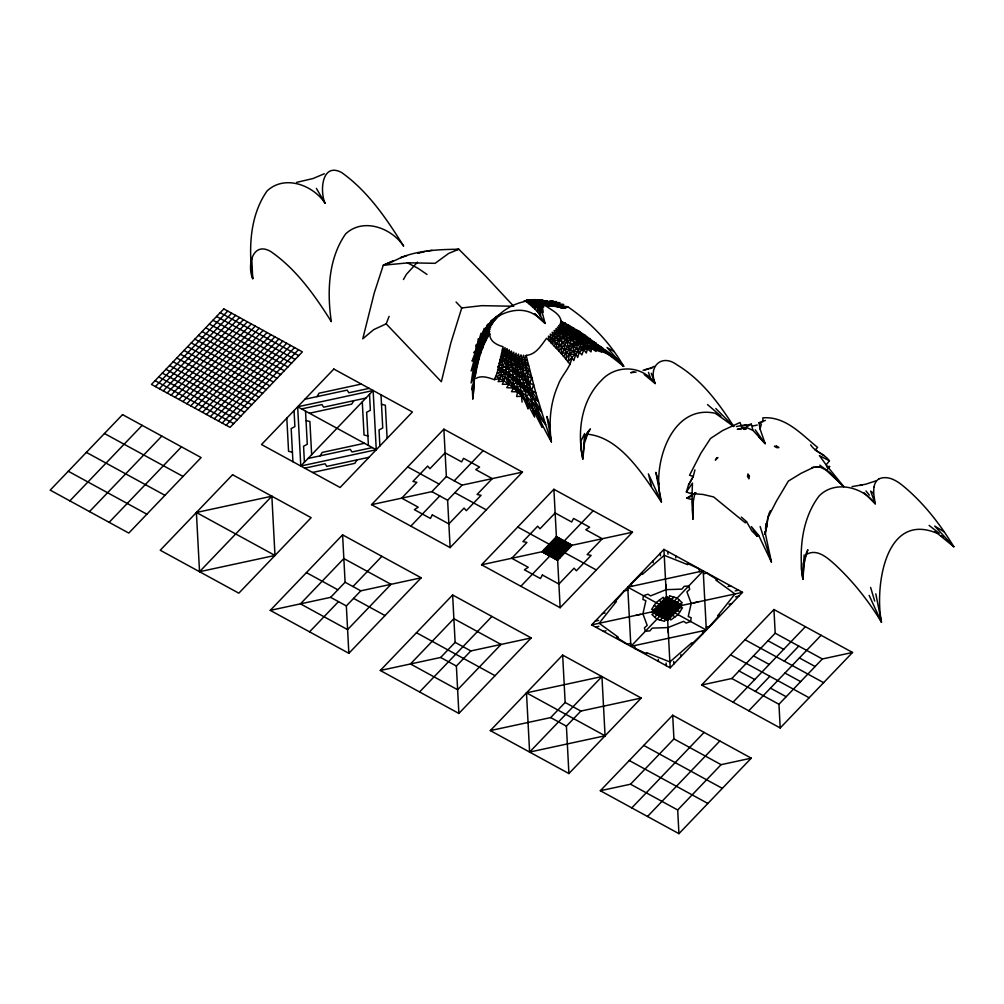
<?xml version="1.0" encoding="UTF-8"?>
<svg xmlns="http://www.w3.org/2000/svg" width="1004" height="1004" viewBox="0 0 1004 1004"><rect width="100%" height="100%" fill="white"/><g stroke="black" fill="none" stroke-linecap="round" stroke-linejoin="round"><path stroke-width="1.5" d="M586.913 434.155C620.823 437.004 644.392 476.825 661.398 501.975C650.956 467.701 670.308 402.089 716.492 413.585M524.151 300.811L525.619 300.761L534.755 308.868L542.624 302.304L549.966 301.84L556.68 303.522L565.214 308.253L552.213 305.894L545.624 305.718C551.171 310.073 560.169 313.537 561.111 321.318L599.451 347.258L623.697 366.372C609.968 342.515 590.452 322.221 567.749 306.76L565.214 308.253C543.766 295.552 516.997 298.113 498.775 315.043C471.566 333.629 476.398 370.351 472.796 398.927L472.181 385.511M533.814 299.681L532.923 300.623C543.44 297.987 553.518 304.212 562.817 308.291C555.789 303.798 545.561 298.188 537.567 303.534L537.516 311.629L545.122 323.426L534.517 313.687L545.122 323.426L540.541 306.195L532.923 300.623L527.539 302.455L529.484 299.82L526.397 300.196L531.969 302.279L543.227 312.282L542.047 304.35L545.837 302.116L553.317 301.112C544.482 300.309 540.139 308.454 540.503 316.185L539.299 308.73L542.047 304.35L543.352 304.978L545.687 304.212L545.837 302.116L540.742 300.234L530.727 299.845L533.814 299.681L532.848 300.121M489.789 333.88C481.355 346.355 477.942 361.628 475.156 376.249L477.339 355.717L481.418 336.127L477.766 344.184L478.168 338.925L479.699 338.85L489.174 324.606L497.871 316.047C481.531 325.472 483.1 347.547 472.093 361.151L476.26 349.794L475.758 345.451C483.363 337.796 486.639 326.2 495.323 318.921L495.574 317.415L482.535 333.253L480.991 333.353L476.26 349.794L471.114 382.988L482.309 344.598L487.354 334.319L489.789 333.88C489.5 341.46 496.892 344.924 503.054 346.706L497.106 373.149C512.893 379.361 522.381 393.53 528.029 408.954C526.435 391.899 521.038 375.584 518.83 358.641L521.026 354.901C524.163 385.938 536.01 414.878 551.372 441.86C548.586 422.759 550.255 402.805 558.136 385.047C561.474 375.195 570.473 368.054 571.816 357.6C586.462 340.444 612.289 350.885 623.697 366.372L607.018 347.535L614.235 351.626M500.569 356.646L523.272 370.037L529.886 371.706L521.641 359.645L523.611 355.203C528.33 378.947 532.271 403.683 545.611 424.466L535.772 392.715L527.364 360.486L518.83 358.641L502.364 350.019L505.075 347.635L504.623 351.074C511.375 361.239 507.811 373.036 508.802 384.206L502.301 384.306C507.647 373.626 504.962 360.511 507.145 348.689L501.674 353.345L503.305 357.939C500.758 365.732 503.029 374.693 498.135 381.645L504.272 381.068L508.802 384.206L517.65 391.886L527.351 402.529L545.611 424.466L551.372 441.86L546.929 416.422L550.041 426.75M581.027 442.889L580.852 447.596L582.822 459.041L584.566 442.262M692.032 494.006L692.471 483.087L686.359 491.998L692.032 494.006L692.848 519.131L693.136 502.264L694.981 492.751M504.623 351.074L504.234 354.525L506.217 359.52L498.975 363.247L512.454 371.028L513.521 388.121L511.5 391.66L517.65 391.886L513.734 352.216L511.789 355.002L514.738 364.552L512.078 366.912L505.05 370.338L497.946 366.548L506.104 363.084L508.463 360.913L509.58 357.374L509.292 349.844L506.945 352.278L511.576 362.871L512.454 371.028L525.945 381.432L533.626 384.946L531.543 390.456L538.307 401.437C524.402 391.46 513.671 377.027 497.771 369.761M804.417 560.094L802.886 579.295C798.782 551.183 801.443 519.269 819.126 495.951C834.889 479.812 862.812 486.902 875.212 503.807L873.618 493.303L873.919 487.153M804.154 554.886L802.886 579.295L801.38 568.979L801.732 562.943M599.451 347.258L602.814 348.099C591.845 339.603 575.53 341.912 566.833 352.467L565.905 358.742C576.409 342.866 598.949 341.448 611.85 355.529L584.416 334.809C578.216 338.699 569.582 338.11 564.8 344.648L564.512 349.894L561.311 353.596L570.234 364.515M561.111 321.318L574.225 328.371L573.598 329.651L566.294 334.244L556.605 342.74L551.485 343.23L549.075 340.67L553.254 335.989L552.187 332.261L558.676 335.524L561.387 338.172L562.039 342.176L561.311 353.596L566.833 352.467L569.908 354.412L573.811 360.624L575.882 354.061L559.316 339.979L550.28 334.131L551.485 343.23L561.311 353.596M570.862 339.766L583.851 349.643L581.856 354.927L576.773 348.84L564.963 339.39L564.022 336.152L553.254 335.989L555.413 333.843L554.082 330.492C560.646 331.998 564.763 337.256 570.862 339.766L570.523 344.598L564.512 349.894L548.41 336.114L549.075 340.67L546.603 338.235C541.269 345.25 536.048 354.625 526.234 355.378L524.439 360.147L528.669 365.845L519.344 363.385L501.674 353.345M539.299 308.73L537.516 311.629L534.755 308.868L536.061 300.773L533.626 299.719L528.606 299.87M475.294 368.23L473.85 385.486L473.838 366.247L476.649 353.609L477.339 355.717L475.858 360.486L471.127 370.978L477.854 346.92L485.61 330.642L482.485 348.375L480.502 349.555L480.577 353.546L478.707 354.964L477.013 366.749C477.427 354.851 479.799 342.703 484.292 331.596L478.707 354.964L478.757 359.545M478.707 354.964C480.577 342.351 484.957 329.212 494.658 320.364L498.925 315.57L491.232 322.133L485.447 329.337L495.323 318.921M758.66 535.345L757.141 536.249L751.381 526.611L758.66 535.345L771.423 562.064L765.424 533.864L766.341 523.322L765.475 528.794M571.816 357.6L568.038 361.779L570.41 349.028L564.512 349.894L566.833 352.467L563.357 356.307M473.65 352.68L476.26 349.794L479.322 341.925L479.623 343.795L482.359 336.327L484.392 333.868L484.894 334.658L489.613 326.375L491.834 324.668L490.743 324.505L488.91 326.513L485.923 331.772L487.354 328.421L493.064 322.485C485.886 329.438 482.447 340.005 480.502 349.555C482.786 336.528 488.496 323.476 499.239 315.256M554.007 345.778L556.605 342.74L556.379 348.375L567.461 337.846L573.522 338.888L573.899 342.527L580.789 343.431L580.563 347.258L587.566 348.689L586.273 353.006L583.851 349.643L576.773 348.84L577.187 344.836L570.523 344.598L577.225 341.122L583.864 343.054L584.14 346.091L591.444 348.539L591.067 351.902C580.45 342.816 568.54 334.432 555.89 328.785L557.584 331.809L568.515 332.625L596.125 351.45M765.424 533.864L764.609 534.279C767.934 526.711 766.278 518.026 770.344 510.722M766.692 527.138L767.897 516.922L767.884 517.713L776.406 501.159L788.366 481.079L801.079 473.311L814.131 467.086M489.174 324.606L487.354 328.421L489.061 325.283L496.729 317.628L488.069 325.811L488.885 323.903L495.574 317.415M764.609 534.279L765.048 531.543M804.367 562.817L806.463 552.614M694.931 469.885L693.275 476.411L688.506 485.045L686.359 491.998M752.962 430.402L751.331 424.177L745.959 427.252L752.962 430.402L765.161 443.655L760.053 428.959L761.346 424.09L759.024 422.709L765.387 420.45M504.234 354.525L503.305 357.939L499.942 359.959C511.438 364.427 519.62 374.906 531.718 377.931L529.698 383.402L524.565 375.446L526.937 371.229L518.83 358.641L518.516 354.086L516.106 357.474C518.089 372.321 520.988 387.08 522.067 402.14M479.109 350.233L477.339 355.717L479.925 345.426L480.916 345.2M471.742 389.627L472.558 387.13M473.373 384.62L474.189 382.122L472.796 398.927L473.499 375.722L475.858 360.486L477 360.8M585.031 441.584L588.344 431.582L584.88 439.212L589.16 430.302L585.508 436.025L590.452 428.896L586.863 433.427M804.907 558.613L807.869 549.715L806.865 552.074M461.74 307.939L450.796 343.117L441.346 381.746L386.176 323.853L373.701 329.638L362.77 338.812L374.279 292.879L383.29 265.219L393.191 260.914L383.29 265.219L408.54 262.797L435.096 263.324L448.713 253.397L458.828 249.243L485.509 275.987L513.671 306.258L481.832 305.655L461.74 307.939L456.054 302.003M483.828 341.159L489.613 326.375L490.793 326.915L486.702 331.521L484.016 344.447L483.828 341.159L482.535 341.297L482.485 348.375M565.315 322.886L563.884 326.074L555.413 333.843L561.161 333.328L566.294 334.244L567.461 337.846L567.825 346.681L573.56 346.945L573.297 351.362L579.421 351.676L577.676 357.437L575.882 354.061L569.908 354.412M386.176 323.853L389.125 316.348M484.292 331.596L480.866 339.302L483.84 331.584L479.699 338.85L485.836 328.421L496.779 316.762L487.818 325.823L483.928 333.177L487.216 327.467M485.509 329.688L488.885 323.903L485.447 329.337M580.588 441.785L584.604 433.54L582.822 459.041C577.087 432.046 581.002 400.86 601.208 380.604C615.678 364.301 642.522 364.992 655.148 383.553C647.919 366.297 661.874 353.508 676.847 364.766C701.206 379.386 718.726 402.893 733.723 426.487L715.99 413.723M491.332 320.853L493.642 320.665L489.638 324.279L487.593 324.33L485.836 328.421L486.639 327.593L482.535 333.253L484.141 328.484L485.836 328.421L489.638 324.279L491.332 320.853C503.908 310.926 522.582 305.517 536.588 315.946M547.167 302.819L554.296 306.27L542.687 300.434L533.664 303.584L529.008 303.584L532.107 299.631M688.506 485.045L693.275 476.411L689.535 475.256L700.892 453.206L710.531 438.447L722.591 430.553L740.073 422.496L741.354 426.211L751.331 424.177M476.26 349.794L477.854 346.92L478.193 350.421L481.117 340.343L481.594 341.096L486.049 334.821L488.546 329.048L490.065 329.237L487.718 331.772L485.735 337.394L485.773 340.745L487.718 331.772L489.764 331.546L487.354 334.319L487.429 337.018M475.808 378.445C481.619 375.094 488.484 377.604 494.282 379.65L497.106 373.149L501.448 371.58L497.946 366.548M403.432 279.539L406.407 274.318L417.526 262.132M316.975 396.643L319.084 393.191L361.34 384.068M320.1 455.866L322.209 452.415L364.465 443.291M353.822 400.671L351.714 404.123L309.458 413.234M356.947 459.895L354.839 463.346L312.583 472.457M487.818 325.823L492.048 320.326L491.621 322.133L494.558 319.912L491.232 322.133M509.404 364.941L511.576 362.871L512.492 359.055L509.342 353.596L511.488 351.061L511.789 355.002L518.014 366.385L514.864 369.108L518.403 375.734L516.32 378.219L527.564 387.732L533.262 397.935L531.103 400.834L534.592 417.112L521.013 391.271L517.185 387.356L520.624 385.912L516.32 378.219L505.05 370.338L508.539 376.4L505.489 377.742L508.802 384.206L506.756 387.657L513.521 388.121L509.266 380.428L512.743 379.449L508.225 372.346L512.454 371.028M525.945 381.432L523.586 384.557L529.359 394.258L526.134 395.965L521.013 391.271L525.443 390.744L519.482 381.106L522.231 378.709L517.763 371.103L520.587 368.23L514.274 356.32L516.094 353.195L516.106 357.474L523.272 370.037L521.653 373.224L531.543 390.456L535.772 392.715M673.922 597.129L654.759 617.146M660.18 620.108L679.344 600.103M820.306 467.199L826.581 470.274L843.736 486.576L826.141 464.89L829.417 460.823C824.51 453.783 815.185 452.189 810.655 444.822M827.07 466.709L829.618 466.546L826.581 470.274L834.864 478.142M551.485 343.23C556.053 335.825 564.85 332.5 569.619 325.698L560.583 322.648L563.884 326.074L607.759 353.985L587.729 345.665L587.817 342.929L570.448 331.784L558.688 325.585L561.148 328.735L568.515 332.625L569.933 336.729L575.807 338.009L577.225 341.122L590.063 338.549M624.513 590.841L614.799 601.923L616.305 601.597L599.137 623.271L618.188 637.126L616.669 637.452L627.324 644.141M709.59 626.396L719.303 615.314L717.797 615.64L734.966 593.966L715.915 580.111L717.421 579.785L706.766 573.096M489.638 324.279L490.441 323.388M653.077 560.772L663.92 549.401L742.508 592.335L670.183 667.848L603.379 631.34L606.014 630.776M155.394 386.578L227.732 311.064M159.335 388.724L231.66 313.223M163.263 390.87L235.589 315.369M167.191 393.016L239.529 317.515M69.853 500.87L142.179 425.357M171.119 395.162L243.457 319.661M175.047 397.308L247.386 321.807M178.976 399.454L251.314 323.953M182.904 401.6L255.242 326.099M186.832 403.746L259.17 328.245M89.494 511.601L161.832 436.1M190.76 405.892L263.098 330.391M194.701 408.038L267.026 332.537M198.629 410.197L270.967 334.683M202.557 412.343L274.895 336.829M206.485 414.489L278.823 338.988M109.147 522.331L181.486 446.83M210.413 416.635L282.751 341.134M214.341 418.781L286.68 343.28M218.27 420.927L290.608 345.426M222.198 423.073L294.536 347.572M226.138 425.219L298.464 349.718M199.532 571.715L271.858 496.214L274.983 555.438L199.532 571.715L196.395 512.492L271.858 496.214M300.798 466.019L373.137 390.518L376.262 449.729L300.798 466.019L297.661 406.796L373.137 390.518M270.252 610.369L342.59 534.868L421.191 577.802L348.852 653.303L270.252 610.369L330.63 597.342L345.1 582.245L342.59 534.868M371.53 504.661L443.868 429.16L522.457 472.106L450.118 547.607L371.53 504.661L431.896 491.634L446.366 476.536L443.868 429.16M309.558 631.842L338.486 601.634M352.956 586.537L381.884 556.341M410.824 526.134L439.752 495.938M454.222 480.828L483.162 450.633M348.852 653.303L346.342 605.927L360.812 590.829L421.191 577.802M450.118 547.607L447.621 500.23L462.078 485.133L522.457 472.106M380.29 670.484L452.628 594.983L531.216 637.929L458.878 713.43L380.29 670.484L440.656 657.457L455.126 642.359L452.628 594.983M481.556 564.788L553.894 489.274L632.482 532.22L560.144 607.721L481.556 564.788L541.922 551.761L556.392 536.663L553.894 489.274M542.712 552.187L557.182 537.09M543.503 552.614L557.96 537.516M544.281 553.041L558.751 537.943M545.072 553.48L559.542 538.37M545.862 553.907L560.32 538.809M546.64 554.333L561.111 539.236M547.431 554.76L561.901 539.663M548.209 555.187L562.679 540.089M549 555.626L563.47 540.516M419.584 691.957L491.922 616.456M520.85 586.248L593.188 510.747M550.568 556.48L565.039 541.382M551.359 556.906L565.829 541.809M552.15 557.346L566.607 542.235M552.928 557.772L567.398 542.675M553.719 558.199L568.189 543.101M554.497 558.626L568.967 543.528M555.287 559.052L569.757 543.955M556.078 559.492L570.536 544.381M556.856 559.918L571.326 544.821M458.878 713.43L456.381 666.054L470.838 650.943L531.216 637.929M560.144 607.721L557.647 560.345L572.117 545.247L632.482 532.22M490.316 730.598L562.654 655.097L641.242 698.044L568.904 773.544L490.316 730.598L550.681 717.584L565.152 702.474L562.654 655.097M603.429 631.328L591.582 624.902L602.488 613.569M591.582 624.902L651.96 611.875L666.418 596.778L663.92 549.401M652.738 612.302L667.208 597.204M653.529 612.741L667.999 597.631M655.097 613.595L669.568 598.497M655.888 614.021L670.358 598.924M656.666 614.448L671.136 599.35M658.247 615.314L672.705 600.216M659.026 615.741L673.496 600.643M529.61 752.071L601.948 676.57L605.073 735.794L529.61 752.071L526.485 692.848L601.948 676.57M630.876 646.375L703.214 570.874L706.339 630.085L630.876 646.375L627.751 587.152L703.214 570.874M660.607 616.594L675.064 601.496M661.385 617.033L675.855 601.923M662.954 617.887L677.424 602.789M663.744 618.313L678.215 603.216M664.535 618.753L678.993 603.642M666.104 619.606L680.574 604.508M666.894 620.033L681.352 604.935M568.904 773.544L566.407 726.168L580.877 711.07L641.242 698.044M670.183 667.848L667.673 620.459L682.143 605.362L742.508 592.335M600.342 790.725L672.68 715.224L751.268 758.158L678.942 833.659L600.342 790.725L630.525 784.212L673.935 738.906L672.68 715.224M701.62 685.017L773.946 609.516L852.547 652.462L780.208 727.963L701.62 685.017L731.803 678.503L775.201 633.21L773.946 609.516M631.78 807.894L704.118 732.393M733.045 702.198L805.384 626.697M755.372 691.392L769.842 676.294M784.312 661.184L798.782 646.087M647.505 816.49L719.83 740.99M748.771 710.782L821.109 635.281M678.942 833.659L677.687 809.977L721.085 764.671L751.268 758.158M780.208 727.963L778.953 704.268L822.351 658.975L852.547 652.462M586.047 339.854L594.155 343.757L596.15 343.042L588.419 339.477L584.416 334.809L579.095 331.433L576.547 333.692L567.461 337.846M741.328 517.098L746.524 521.628L745.282 522.82L713.631 496.942L703.001 494.457L693.739 493.717M564.8 344.648L558.826 350.998L559.316 339.979L553.819 340.507M631.39 583.675L642.284 573.234L642.347 574.413L664.234 555.325L687.627 564.65L687.564 563.47L699.299 569.017M702.712 633.574L691.819 644.003L691.756 642.824L669.869 661.925L646.476 652.587L646.538 653.78L634.792 648.22M532.71 306.622L537.567 303.534M498.775 315.043L490.542 322.435M500.092 314.528L501.184 313.65M535.32 299.631L534.668 300.121L543.415 301.213L542.624 302.304L540.19 300.798L540.742 300.234L535.32 299.631L526.309 301.652L527.577 300.158L525.619 300.761M692.333 499.653L686.749 498.16L692.02 495.06M689.233 497.093L692.86 494.47M499.038 315.231L495.888 317.327L497.545 316.687M654.181 366.297L650.466 368.531L652.249 367.514L643.075 370.263M386.289 264.504L401.462 257.4M806.89 554.221C817.469 548.322 828.174 558.462 835.566 565.101C853.475 581.856 868.811 601.258 881.474 622.242C874.622 588.156 884.587 510.622 937.46 533.45M324.342 173.755L312.997 178.549L296.644 182.364M686.749 498.16L691.819 495.901M529.008 303.584L536.061 300.773L541.608 301.627L540.554 303.61L542.047 304.35L538.96 304.915L539.085 302.518L538.081 301.501L538.784 300.347L536.374 299.932L542.687 300.434M546.942 301.363L547.883 302.568L555.35 304.827L546.942 301.363L544.13 301.3L550.054 302.681L558.701 306.948L553.078 303.421L556.793 305.429L560.809 305.655L563.733 304.413L553.078 303.421L542.135 300.547L546.49 301.401L542.624 302.304L543.691 302.957L547.895 302.417M875.965 480.878L865.699 484.217L852.057 486.614M694.065 493.604L696.073 492.813M505.301 366.636L501.322 368.204L505.301 373.902L496.051 376.45L504.272 381.068L501.096 375.157M537.855 300.899L537.102 299.857L535.408 300.008L544.783 301.112M879.215 478.745C890.247 474.428 900.5 483.526 908.206 490.291C926.366 506.455 941.25 525.996 953.8 546.741L935.151 531.518M406.909 255.581L400.772 257.626C419.082 250.197 439.2 249.494 458.828 249.243L454.523 249.971M545.636 303.082L550.481 301.476L547.556 302.179L559.994 302.693L556.68 303.522L558.174 305.379M746.348 424.654L736.472 426.524M644.982 369.886L648.848 368.907M425.031 251.515L417.789 253.297L418.819 253.058M741.667 428.332L737.312 429.361L744.491 428.08M752.611 426.072L757.267 425.018M633.976 371.919L630.7 372.66L636.097 372.095M304.902 399.241L347.158 390.129L348.827 392.765L369.196 388.36M301.602 408.942L321.97 404.549L323.639 407.185L365.895 398.061M308.027 458.464L350.283 449.353L351.952 451.988L372.333 447.583M304.727 468.165L325.095 463.773L326.764 466.408L369.02 457.284M624.137 590.929L627.914 590.114M703.377 573.824L707.142 573.02M605.073 613.005L602.438 613.569L653.077 560.721L653.177 562.792M728.088 586.474L730.724 585.897M595.196 621.125L598.597 620.397M735.192 590.929L738.58 590.189M636.109 615.289L640.64 614.322M693.463 602.927L697.993 601.948M595.51 627.048L598.911 626.32M735.505 596.853L738.894 596.112M729.017 604.232L731.665 603.668M626.948 644.229L630.725 643.413M706.188 627.136L709.966 626.32M494.282 379.65L500.067 378.483M745.181 427.654L741.19 428.444L746.298 427.528M811.834 467.538L819.666 466.772M537.617 306.672L543.829 306.797L543.691 302.957L540.554 303.61L539.085 302.518L535.872 302.329M426.725 251.113L432.071 250.31M859.763 485.459L862.122 485.12L861.068 485.258M826.505 466.76L829.618 466.546M551.133 338.26L561.387 338.172L564.963 339.39M521.741 396.254L516.621 396.542L517.65 391.886L513.157 383.879L517.073 382.825L512.266 375.145L515.378 373.551L512.078 366.912M544.833 304.94L547.695 305.994L545.172 304.488L553.229 304.375L556.53 306.496L546.176 302.279L547.067 304.4L549.866 306.082L549.15 303.911L552.213 305.894M530.062 301.526L534.304 301.376L533.664 303.584L530.702 304.927L535.647 305.191M562.039 342.176L567.825 341.962M816.139 466.734L820.343 466.797M761.496 421.642L762.94 421.693L762.877 417.84C785.63 416.095 801.43 434.393 817.607 447.407L815.16 450.005L824.133 455.502M679.972 607.633L682.494 607.796L678.051 614.636L670.848 619.957L669.844 618.2L654.131 609.616L651.596 609.441L656.051 602.613L663.242 597.28L664.259 599.037M690.589 493.315L692.685 493.591M560.809 305.655L567.749 306.76M550.054 302.681L554.622 303.597L553.455 302.405L556.53 301.602L549.966 301.84L551.271 302.38L544.369 301.715L549.113 302.041L544.08 300.623M381.495 404.286L385.36 405.239L387.105 438.409M306.032 420.563L309.897 421.529L311.642 454.686M367.903 435.962L364.038 435.008L362.281 401.838M292.44 452.252L288.562 451.285L286.818 418.116M573.598 329.651L562.416 327.668L559.868 324.129C567.624 328.258 578.178 327.028 583.035 335.863L576.547 333.692L573.598 329.651L579.095 331.433M545.172 304.488L549.866 306.082M591.444 348.539L601.66 352.078L587.817 342.929L580.023 340.732L578.68 337.231L572.104 335.687L570.448 331.784L559.63 329.827L557.358 327.166L572.255 331.119L574.413 334.207L588.419 339.477M677.072 610.645L679.959 611.7M654.144 605.537L657.018 606.592M407.185 262.709L417.953 268.256L427.001 274.443M829.417 460.823L819.415 455.578L826.141 464.89M220.19 312.696L298.778 355.642M216.575 316.473L295.163 359.419M212.961 320.251L291.549 363.184M209.334 324.028L287.935 366.962M775.201 633.21L822.351 658.975M205.72 327.793L284.308 370.74M202.105 331.571L280.693 374.517M767.972 640.753L783.685 649.35M799.41 657.934L815.122 666.518M198.491 335.349L277.079 378.295M194.876 339.126L273.464 382.072M446.366 476.536L462.078 485.133M556.392 536.663L572.117 545.247M666.418 596.778L682.143 605.362M745.018 639.724L823.606 682.657M555.676 537.416L571.389 546M665.702 597.531L681.415 606.115M191.249 342.904L269.85 385.837M550.606 542.7L566.331 551.284M660.632 602.814L676.357 611.398M187.635 346.669L266.236 389.615M297.661 406.796L376.262 449.729M407.699 466.91L439.137 484.091M454.85 492.675L486.287 509.856M517.725 527.025L549.163 544.206M564.875 552.79L596.313 569.971M627.751 587.152L659.189 604.32M674.914 612.917L706.339 630.085M753.502 655.85L769.215 664.447M784.94 673.031L800.652 681.616M184.021 350.446L262.609 393.392M544.093 549.489L559.818 558.086M180.406 354.224L258.994 397.17M431.896 491.634L447.621 500.23M541.922 551.761L557.647 560.345M651.96 611.875L667.673 620.459M730.548 654.821L809.136 697.755M176.792 358.001L255.38 400.947M173.165 361.779L251.766 404.712M739.032 670.961L754.757 679.545M770.47 688.129L786.195 696.726M169.55 365.556L248.151 408.49M165.936 369.321L244.524 412.267M731.803 678.503L778.953 704.268M162.322 373.099L240.91 416.045M158.707 376.876L237.295 419.823M155.093 380.654L233.681 423.588M673.935 738.906L721.085 764.671M104.454 433.502L183.042 476.448M345.1 582.245L360.812 590.829M455.126 642.359L470.838 650.943M565.152 702.474L580.877 711.07M643.74 745.42L722.34 788.366M86.369 452.377L164.957 495.323M196.395 512.492L274.983 555.438M306.421 572.619L337.859 589.787M353.584 598.384L385.021 615.552M416.459 632.733L495.047 675.679M526.485 692.848L605.073 735.794M330.63 597.342L346.342 605.927M440.656 657.457L456.381 666.054M550.681 717.584L566.407 726.168M629.282 760.517L707.87 803.464M68.285 471.252L146.873 514.199M630.525 784.212L677.687 809.977M613.607 357.449L601.22 350.057L591.494 345.891L591.042 343.167L583.148 340.155L581.216 336.666M944.3 531.882L934.699 526.058L953.8 546.741L946.697 539.876M560.671 307.801L556.793 305.429L558.701 306.948M941.062 535.672L943.459 537.165M613.708 357.399L596.125 346.493L594.155 343.757M527.564 387.732L531.543 390.456M873.618 493.303L870.656 491.107L875.212 503.807L863.904 492.638M819.816 465.153L829.68 472.507L843.736 486.576M659.126 600.329L661.36 602.061M672.743 615.176L674.964 616.92M929.114 525.418L939.154 533.287M644.229 374.542L655.148 383.553L651.257 373.275M707.531 404.587L720.897 416.12M536.199 406.846L542.097 427.466L526.134 395.965L541.495 411.715L533.262 397.935M730.372 423.362L733.723 426.487L715.814 408.528M757.141 536.249L751.858 530.915L746.524 521.628M252.732 278.71C246.921 265.909 252.506 240.772 270.791 251.552C296.456 269.273 314.942 295.59 331.333 321.656C327.015 292.377 328.082 258.932 345.64 233.894C363.235 217.303 391.598 227.971 403.658 246.156C386.741 218.972 368.004 191.249 341.548 172.475C321.682 161.958 319.699 191.4 325.07 203.21C313.01 185.025 284.659 174.382 267.064 190.961C249.494 215.998 248.465 249.444 252.732 278.71L251.715 257.764M758.848 436.778L765.161 443.655L755.246 429.825M865.963 490.931L869.326 495.16M526.937 371.229L531.718 377.931M316.373 188.375L325.07 203.21M506.104 363.084L508.752 368.694M869.138 595.372L881.474 622.242L875.814 593.866M648.471 372.371L650.241 377.542M771.423 562.064L760.154 526.523M870.619 587.453L874.71 601.12M659.113 484.656L655.901 472.344L661.398 501.975L648.396 473.838L651.533 486.2M526.234 355.378L527.364 360.486M759.024 422.709L760.053 428.959M699.286 568.716L699.449 571.678M702.574 630.901L702.725 633.863M675.705 555.839L675.817 557.91M680.913 654.445L681.026 656.516M667.848 551.547L667.986 554.208M673.659 661.398L673.797 664.071M660.306 553.179L660.444 555.839M666.104 663.029L666.242 665.69M658.285 659.327L658.386 661.398M631.365 583.374L631.529 586.336M634.653 645.559L634.817 648.521M380.993 394.81L382.737 427.968L379.035 429.976L379.876 445.964M369.51 394.283L370.363 410.272L366.648 412.28L368.405 445.437M305.53 411.088L307.274 444.257L303.572 446.253L304.413 462.242M294.046 410.573L294.9 426.562L291.185 428.557L292.93 461.727M665.765 584.341L665.953 587.892M668.149 629.345L668.338 632.896M692.584 509.041L692.848 519.131L692.371 501.222M874.007 487.229A89.833 30.158 43.9 0 1 879.19 478.707M749.373 476.172L748.971 478.82L747.503 476.536L747.917 473.926L749.373 476.172M643.476 595.736L642.899 599.451L645.873 600.731L642.899 613.833L647.178 625.366L644.405 627.876L645.346 631.265L649.902 630.888L652.198 628.115L668.049 627.575L683.598 621.338L686.134 623.07L690.626 621.501L691.191 617.786L688.229 616.506L691.204 603.417L686.924 591.871L689.698 589.361L688.744 585.972L684.188 586.349L681.892 589.122L666.054 589.674L650.504 595.899L647.969 594.167L643.476 595.736M669.58 595.912L668.777 598.058L654.319 613.168L651.86 614.41L656.917 619.192L664.51 621.325L665.313 619.179L679.783 604.082L682.243 602.827L677.173 598.045L669.58 595.912M486.676 327.166L482.899 334.056L486.676 327.166M432.36 514.901L430.415 518.428L414.376 509.668L418.216 507.171L401.713 498.147L416.898 482.296L412.895 481.481L427.654 466.082L429.925 468.705L445.111 452.854L461.614 461.865L463.572 458.326L479.598 467.086L475.77 469.596L492.274 478.619L477.076 494.47L481.092 495.286L466.333 510.685L464.061 508.062L448.863 523.912L432.36 514.901M542.398 575.016L540.441 578.555L524.414 569.795L528.242 567.285L511.739 558.274L526.937 542.411L522.921 541.608L537.68 526.196L539.951 528.819L555.149 512.969L571.652 521.992L573.598 518.453L589.637 527.213L585.796 529.71L602.3 538.734L587.114 554.584L591.118 555.4L576.359 570.799L574.087 568.176L558.902 584.039L542.398 575.016M716.592 458.088L715.35 460.121L717.91 457.56L716.592 458.088M122.538 414.627L50.2 490.128L128.788 533.074L201.126 457.573L122.538 414.627M223.804 308.918L151.466 384.432L230.067 427.365L302.392 351.864L223.804 308.918M232.564 474.741L160.238 550.242L238.826 593.176L311.152 517.688L232.564 474.741M333.83 369.045L261.504 444.546L340.092 487.492L412.431 411.979L333.83 369.045M343.845 558.55L300.447 603.856L347.597 629.621L390.995 584.315L343.845 558.55M453.871 618.677L410.473 663.97L457.623 689.735L501.034 644.442L453.871 618.677M745.909 428.984L744.064 429.373L745.909 428.984M776.594 446.165L774.41 446.291L776.707 447.646L778.916 447.583L776.594 446.165"/></g></svg>
